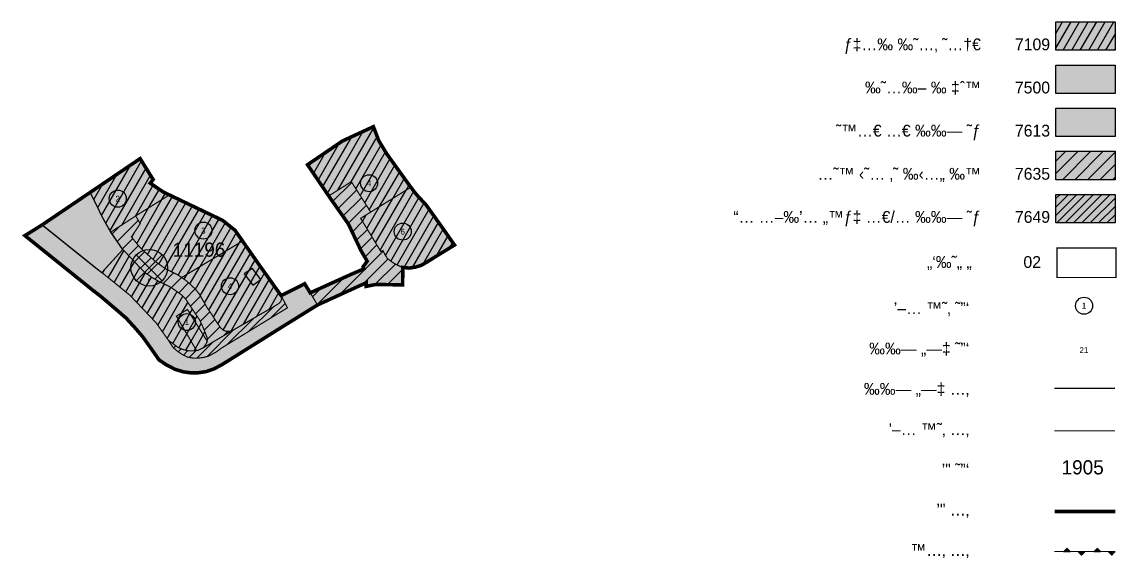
# Model space of a CAD drawing. Extents: x 223877 to 224340, y 629417 to 629643.
import ezdxf
from ezdxf.enums import TextEntityAlignment as Align

# ---------------------------------------------------------------- set-up
doc = ezdxf.new("R2010")
doc.units = 0
doc.header["$MEASUREMENT"] = 0
doc.layers.get('0').update_dxf_attribs({"linetype": 'CONTINUOUS'})
for name, color, linetype in [('1802', 7, 'CONTINUOUS'), ('1803', 7, 'CONTINUOUS'), ('1804', 7, 'CONTINUOUS'), ('18COMPILE', 5, 'CONTINUOUS'), ('18COMPILEA', 7, 'CONTINUOUS'), ('18NOTE02', 2, 'CONTINUOUS'), ('YEUD350', 7, 'CONTINUOUS'), ('YEUD7109', 7, 'CONTINUOUS'), ('YEUD7500', 7, 'CONTINUOUS'), ('YEUD7613', 7, 'CONTINUOUS'), ('YEUD7635', 7, 'CONTINUOUS'), ('YEUD7649', 7, 'CONTINUOUS')]:
    doc.layers.add(name, color=color, linetype=linetype)
doc.styles.add('HEBTEXT', font='HEBTXT.shx')
doc.styles.add('PTT', font='txt', dxfattribs={"height": 2.5})
doc.styles.add('TTARIAL', font='hebtxt_z.shx')

# ---------------------------------------------------------------- blocks, each defined once
blk = doc.blocks.new('LANDUSE')
blk = doc.blocks.new('*X3')
at = {"color": 0}
for p, q in [((196.91, -81.04), (199.78, -81.04)), ((196.92, -81.03), (199.77, -81.03)), ((196.92, -81.03), (199.77, -81.03)), ((196.92, -81.04), (199.77, -81.04)), ((196.93, -81.02), (199.76, -81.02)), ((196.93, -81.02), (199.76, -81.02)), ((196.93, -81.03), (199.76, -81.03)), ((196.94, -81.01), (199.74, -81.01)), ((196.94, -81.01), (199.75, -81.01)), ((196.94, -81.01), (199.75, -81.01)), ((196.94, -81.02), (199.75, -81.02)), ((196.95, -81), (199.73, -81)), ((196.95, -81), (199.74, -81)), ((196.95, -81), (199.74, -81)), ((196.96, -80.99), (199.73, -80.99)), ((196.96, -80.99), (199.73, -80.99)), ((196.96, -80.99), (199.73, -80.99)), ((196.97, -80.98), (199.72, -80.98)), ((196.97, -80.98), (199.72, -80.98)), ((196.97, -80.98), (199.72, -80.98)), ((196.98, -80.97), (199.71, -80.97)), ((196.98, -80.97), (199.71, -80.97)), ((196.98, -80.98), (199.71, -80.98)), ((196.99, -80.96), (199.7, -80.96)), ((196.99, -80.96), (199.7, -80.96)), ((196.99, -80.97), (199.7, -80.97)), ((197, -80.95), (199.69, -80.95)), ((197, -80.95), (199.69, -80.95)), ((197, -80.96), (199.69, -80.96)), ((197.01, -80.94), (199.67, -80.94)), ((197.01, -80.94), (199.68, -80.94)), ((197.01, -80.94), (199.68, -80.94)), ((197.01, -80.95), (199.68, -80.95)), ((197.02, -80.93), (199.67, -80.93)), ((197.02, -80.93), (199.67, -80.93)), ((197.02, -80.93), (199.67, -80.93)), ((197.03, -80.92), (199.66, -80.92)), ((197.03, -80.92), (199.66, -80.92)), ((197.03, -80.92), (199.66, -80.92)), ((197.04, -80.91), (199.65, -80.91)), ((197.04, -80.91), (199.65, -80.91)), ((197.04, -80.91), (199.65, -80.91)), ((197.05, -80.9), (199.64, -80.9)), ((197.05, -80.9), (199.64, -80.9)), ((197.05, -80.91), (199.64, -80.91)), ((197.06, -80.89), (199.63, -80.89)), ((197.06, -80.89), (199.63, -80.89)), ((197.06, -80.9), (199.63, -80.9)), ((197.07, -80.88), (199.62, -80.88)), ((197.07, -80.88), (199.62, -80.88)), ((197.07, -80.89), (199.62, -80.89)), ((197.08, -80.87), (199.6, -80.87)), ((197.08, -80.87), (199.61, -80.87)), ((197.08, -80.87), (199.61, -80.87)), ((197.08, -80.88), (199.61, -80.88)), ((197.09, -80.86), (199.6, -80.86)), ((197.09, -80.86), (199.6, -80.86)), ((197.09, -80.86), (199.6, -80.86)), ((197.1, -80.85), (199.59, -80.85)), ((197.1, -80.85), (199.59, -80.85)), ((197.1, -80.85), (199.59, -80.85)), ((197.11, -80.84), (199.58, -80.84)), ((197.11, -80.84), (199.58, -80.84)), ((197.11, -80.85), (199.58, -80.85)), ((197.12, -80.83), (199.57, -80.83)), ((197.12, -80.83), (199.57, -80.83)), ((197.12, -80.84), (199.57, -80.84)), ((197.13, -80.82), (199.56, -80.82)), ((197.13, -80.82), (199.56, -80.82)), ((197.13, -80.83), (199.56, -80.83)), ((197.14, -80.81), (199.54, -80.81)), ((197.14, -80.81), (199.55, -80.81)), ((197.14, -80.81), (199.55, -80.81)), ((197.14, -80.82), (199.55, -80.82)), ((197.15, -80.8), (199.53, -80.8)), ((197.15, -80.8), (199.54, -80.8)), ((197.15, -80.8), (199.54, -80.8)), ((197.16, -80.79), (199.53, -80.79)), ((197.16, -80.79), (199.53, -80.79)), ((197.16, -80.79), (199.53, -80.79)), ((197.17, -80.78), (199.52, -80.78)), ((197.17, -80.78), (199.52, -80.78)), ((197.17, -80.78), (199.52, -80.78)), ((197.18, -80.77), (199.51, -80.77)), ((197.18, -80.77), (199.51, -80.77)), ((197.18, -80.78), (199.51, -80.78)), ((197.19, -80.76), (199.5, -80.76)), ((197.19, -80.76), (199.5, -80.76)), ((197.19, -80.77), (199.5, -80.77)), ((197.2, -80.75), (199.49, -80.75)), ((197.2, -80.75), (199.49, -80.75)), ((197.2, -80.76), (199.49, -80.76)), ((197.21, -80.74), (199.47, -80.74)), ((197.21, -80.74), (199.48, -80.74)), ((197.21, -80.74), (199.48, -80.74)), ((197.21, -80.75), (199.48, -80.75)), ((197.22, -80.73), (199.46, -80.73)), ((197.22, -80.73), (199.47, -80.73)), ((197.22, -80.73), (199.47, -80.73)), ((197.23, -80.72), (199.46, -80.72)), ((197.23, -80.72), (199.46, -80.72)), ((197.23, -80.72), (199.46, -80.72)), ((197.24, -80.71), (199.45, -80.71)), ((197.24, -80.71), (199.45, -80.71)), ((197.24, -80.71), (199.45, -80.71)), ((197.25, -80.7), (199.44, -80.7)), ((197.25, -80.7), (199.44, -80.7)), ((197.25, -80.71), (199.44, -80.71)), ((197.26, -80.69), (199.43, -80.69)), ((197.26, -80.69), (199.43, -80.69)), ((197.26, -80.7), (199.43, -80.7)), ((197.27, -80.68), (199.42, -80.68)), ((197.27, -80.68), (199.42, -80.68)), ((197.27, -80.69), (199.42, -80.69)), ((197.28, -80.67), (199.4, -80.67)), ((197.28, -80.67), (199.41, -80.67)), ((197.28, -80.67), (199.41, -80.67)), ((197.28, -80.68), (199.41, -80.68)), ((197.29, -80.66), (199.4, -80.66)), ((197.29, -80.66), (199.4, -80.66)), ((197.29, -80.66), (199.4, -80.66)), ((197.3, -80.65), (199.39, -80.65)), ((197.3, -80.65), (199.39, -80.65)), ((197.3, -80.65), (199.39, -80.65)), ((197.31, -80.64), (199.38, -80.64)), ((197.31, -80.64), (199.38, -80.64)), ((197.31, -80.64), (199.38, -80.64)), ((197.32, -80.63), (199.37, -80.63)), ((197.32, -80.63), (199.37, -80.63)), ((197.32, -80.64), (199.37, -80.64)), ((197.33, -80.62), (199.36, -80.62)), ((197.33, -80.62), (199.36, -80.62)), ((197.33, -80.63), (199.36, -80.63)), ((197.34, -80.61), (199.35, -80.61)), ((197.34, -80.61), (199.35, -80.61)), ((197.34, -80.62), (199.35, -80.62)), ((197.35, -80.6), (199.33, -80.6)), ((197.35, -80.6), (199.34, -80.6)), ((197.35, -80.6), (199.34, -80.6)), ((197.35, -80.61), (199.34, -80.61)), ((197.36, -80.59), (199.33, -80.59)), ((197.36, -80.59), (199.33, -80.59)), ((197.36, -80.59), (199.33, -80.59)), ((197.37, -80.58), (199.32, -80.58)), ((197.37, -80.58), (199.32, -80.58)), ((197.37, -80.58), (199.32, -80.58)), ((197.38, -80.57), (199.31, -80.57)), ((197.38, -80.57), (199.31, -80.57)), ((197.38, -80.58), (199.31, -80.58)), ((197.39, -80.56), (199.3, -80.56)), ((197.39, -80.56), (199.3, -80.56)), ((197.39, -80.57), (199.3, -80.57)), ((197.4, -80.55), (199.29, -80.55)), ((197.4, -80.55), (199.29, -80.55)), ((197.4, -80.56), (199.29, -80.56)), ((197.41, -80.54), (199.27, -80.54)), ((197.41, -80.54), (199.28, -80.54)), ((197.41, -80.54), (199.28, -80.54)), ((197.41, -80.55), (199.28, -80.55)), ((197.42, -80.53), (199.26, -80.53)), ((197.42, -80.53), (199.27, -80.53)), ((197.42, -80.53), (199.27, -80.53)), ((197.43, -80.52), (199.26, -80.52)), ((197.43, -80.52), (199.26, -80.52)), ((197.43, -80.52), (199.26, -80.52)), ((197.44, -80.51), (199.25, -80.51)), ((197.44, -80.51), (199.25, -80.51)), ((197.44, -80.51), (199.25, -80.51)), ((197.45, -80.5), (199.24, -80.5)), ((197.45, -80.5), (199.24, -80.5)), ((197.45, -80.51), (199.24, -80.51)), ((197.46, -80.49), (199.23, -80.49)), ((197.46, -80.49), (199.23, -80.49)), ((197.46, -80.5), (199.23, -80.5)), ((197.47, -80.48), (199.22, -80.48)), ((197.47, -80.48), (199.22, -80.48)), ((197.47, -80.49), (199.22, -80.49)), ((197.48, -80.47), (199.2, -80.47)), ((197.48, -80.47), (199.21, -80.47)), ((197.48, -80.47), (199.21, -80.47)), ((197.48, -80.48), (199.21, -80.48)), ((197.49, -80.46), (199.19, -80.46)), ((197.49, -80.46), (199.2, -80.46)), ((197.49, -80.46), (199.2, -80.46)), ((197.5, -80.45), (199.19, -80.45)), ((197.5, -80.45), (199.19, -80.45)), ((197.5, -80.45), (199.19, -80.45)), ((197.51, -80.44), (199.18, -80.44)), ((197.51, -80.44), (199.18, -80.44)), ((197.51, -80.44), (199.18, -80.44)), ((197.52, -80.43), (199.17, -80.43)), ((197.52, -80.43), (199.17, -80.43)), ((197.52, -80.44), (199.17, -80.44)), ((197.53, -80.42), (199.16, -80.42)), ((197.53, -80.42), (199.16, -80.42)), ((197.53, -80.43), (199.16, -80.43)), ((197.54, -80.41), (199.15, -80.41)), ((197.54, -80.41), (199.15, -80.41)), ((197.54, -80.42), (199.15, -80.42)), ((197.55, -80.4), (199.13, -80.4)), ((197.55, -80.4), (199.14, -80.4)), ((197.55, -80.4), (199.14, -80.4)), ((197.55, -80.41), (199.14, -80.41)), ((197.56, -80.39), (199.13, -80.39)), ((197.56, -80.39), (199.13, -80.39)), ((197.56, -80.39), (199.13, -80.39)), ((197.57, -80.38), (199.12, -80.38)), ((197.57, -80.38), (199.12, -80.38)), ((197.57, -80.38), (199.12, -80.38)), ((197.58, -80.37), (199.11, -80.37)), ((197.58, -80.37), (199.11, -80.37)), ((197.58, -80.38), (199.11, -80.38)), ((197.59, -80.36), (199.1, -80.36)), ((197.59, -80.36), (199.1, -80.36)), ((197.59, -80.37), (199.1, -80.37)), ((197.6, -80.35), (199.09, -80.35)), ((197.6, -80.35), (199.09, -80.35)), ((197.6, -80.36), (199.09, -80.36)), ((197.61, -80.34), (199.08, -80.34)), ((197.61, -80.34), (199.08, -80.34)), ((197.61, -80.35), (199.08, -80.35)), ((197.62, -80.33), (199.06, -80.33)), ((197.62, -80.33), (199.07, -80.33)), ((197.62, -80.33), (199.07, -80.33)), ((197.62, -80.34), (199.07, -80.34)), ((197.63, -80.32), (199.06, -80.32)), ((197.63, -80.32), (199.06, -80.32)), ((197.63, -80.32), (199.06, -80.32)), ((197.64, -80.31), (199.05, -80.31)), ((197.64, -80.31), (199.05, -80.31)), ((197.64, -80.31), (199.05, -80.31)), ((197.65, -80.3), (199.04, -80.3)), ((197.65, -80.3), (199.04, -80.3)), ((197.65, -80.31), (199.04, -80.31)), ((197.66, -80.29), (199.03, -80.29)), ((197.66, -80.29), (199.03, -80.29)), ((197.66, -80.3), (199.03, -80.3)), ((197.67, -80.28), (199.02, -80.28)), ((197.67, -80.28), (199.02, -80.28)), ((197.67, -80.29), (199.02, -80.29)), ((197.68, -80.27), (199.01, -80.27)), ((197.68, -80.27), (199.01, -80.27)), ((197.68, -80.27), (199, -80.27)), ((197.68, -80.28), (199.01, -80.28)), ((197.69, -80.26), (199, -80.26)), ((197.69, -80.26), (199, -80.26)), ((197.69, -80.26), (198.99, -80.26)), ((197.7, -80.25), (198.99, -80.25)), ((197.7, -80.25), (198.99, -80.25)), ((197.7, -80.25), (198.99, -80.25)), ((197.71, -80.24), (198.98, -80.24)), ((197.71, -80.24), (198.98, -80.24)), ((197.71, -80.24), (198.98, -80.24)), ((197.72, -80.23), (198.97, -80.23)), ((197.72, -80.23), (198.97, -80.23)), ((197.72, -80.24), (198.97, -80.24)), ((197.73, -80.22), (198.96, -80.22)), ((197.73, -80.22), (198.96, -80.22)), ((197.73, -80.23), (198.96, -80.23)), ((197.74, -80.21), (198.95, -80.21)), ((197.74, -80.21), (198.95, -80.21)), ((197.74, -80.22), (198.95, -80.22)), ((197.75, -80.2), (198.94, -80.2)), ((197.75, -80.2), (198.94, -80.2)), ((197.75, -80.2), (198.93, -80.2)), ((197.75, -80.21), (198.94, -80.21)), ((197.76, -80.19), (198.93, -80.19)), ((197.76, -80.19), (198.93, -80.19)), ((197.76, -80.19), (198.92, -80.19)), ((197.77, -80.18), (198.92, -80.18)), ((197.77, -80.18), (198.92, -80.18)), ((197.77, -80.18), (198.92, -80.18)), ((197.78, -80.17), (198.91, -80.17)), ((197.78, -80.17), (198.91, -80.17)), ((197.78, -80.18), (198.91, -80.18)), ((197.79, -80.16), (198.9, -80.16)), ((197.79, -80.16), (198.9, -80.16)), ((197.79, -80.17), (198.9, -80.17)), ((197.8, -80.15), (198.89, -80.15)), ((197.8, -80.15), (198.89, -80.15)), ((197.8, -80.16), (198.89, -80.16)), ((197.81, -80.14), (198.88, -80.14)), ((197.81, -80.14), (198.88, -80.14)), ((197.81, -80.15), (198.88, -80.15)), ((197.82, -80.13), (198.87, -80.13)), ((197.82, -80.13), (198.87, -80.13)), ((197.82, -80.13), (198.86, -80.13)), ((197.82, -80.14), (198.87, -80.14)), ((197.83, -80.12), (198.86, -80.12)), ((197.83, -80.12), (198.86, -80.12)), ((197.83, -80.12), (198.85, -80.12)), ((197.84, -80.11), (198.85, -80.11)), ((197.84, -80.11), (198.85, -80.11)), ((197.84, -80.11), (198.85, -80.11)), ((197.85, -80.1), (198.84, -80.1)), ((197.85, -80.1), (198.84, -80.1)), ((197.85, -80.11), (198.84, -80.11)), ((197.86, -80.09), (198.83, -80.09)), ((197.86, -80.09), (198.83, -80.09)), ((197.86, -80.1), (198.83, -80.1)), ((197.87, -80.08), (198.82, -80.08)), ((197.87, -80.08), (198.82, -80.08)), ((197.87, -80.09), (198.82, -80.09)), ((197.88, -80.07), (198.81, -80.07)), ((197.88, -80.07), (198.81, -80.07)), ((197.88, -80.08), (198.81, -80.08)), ((197.89, -80.06), (198.8, -80.06)), ((197.89, -80.06), (198.8, -80.06)), ((197.89, -80.06), (198.79, -80.06)), ((197.89, -80.07), (198.8, -80.07)), ((197.9, -80.05), (198.79, -80.05)), ((197.9, -80.05), (198.79, -80.05)), ((197.9, -80.05), (198.79, -80.05)), ((197.91, -80.04), (198.78, -80.04)), ((197.91, -80.04), (198.78, -80.04)), ((197.91, -80.04), (198.78, -80.04)), ((197.92, -80.03), (198.77, -80.03)), ((197.92, -80.03), (198.77, -80.03)), ((197.92, -80.04), (198.77, -80.04)), ((197.93, -80.02), (198.76, -80.02)), ((197.93, -80.02), (198.76, -80.02)), ((197.93, -80.03), (198.76, -80.03)), ((197.94, -80.01), (198.75, -80.01)), ((197.94, -80.01), (198.75, -80.01)), ((197.94, -80.02), (198.75, -80.02)), ((197.95, -80), (198.74, -80)), ((197.95, -80), (198.74, -80)), ((197.95, -80.01), (198.74, -80.01)), ((197.96, -79.99), (198.73, -79.99)), ((197.96, -79.99), (198.73, -79.99)), ((197.96, -79.99), (198.72, -79.99)), ((197.96, -80), (198.73, -80)), ((197.97, -79.98), (198.72, -79.98)), ((197.97, -79.98), (198.72, -79.98)), ((197.97, -79.98), (198.72, -79.98)), ((197.98, -79.97), (198.71, -79.97)), ((197.98, -79.97), (198.71, -79.97)), ((197.98, -79.98), (198.71, -79.98)), ((197.99, -79.96), (198.7, -79.96)), ((197.99, -79.96), (198.7, -79.96)), ((197.99, -79.97), (198.7, -79.97)), ((198, -79.95), (198.69, -79.95)), ((198, -79.95), (198.69, -79.95)), ((198, -79.96), (198.69, -79.96)), ((198.01, -79.94), (198.68, -79.94)), ((198.01, -79.94), (198.68, -79.94)), ((198.01, -79.95), (198.68, -79.95)), ((198.02, -79.93), (198.67, -79.93)), ((198.02, -79.93), (198.67, -79.93)), ((198.02, -79.93), (198.66, -79.93)), ((198.02, -79.94), (198.67, -79.94)), ((198.03, -79.92), (198.66, -79.92)), ((198.03, -79.92), (198.66, -79.92)), ((198.03, -79.92), (198.65, -79.92)), ((198.04, -79.91), (198.65, -79.91)), ((198.04, -79.91), (198.65, -79.91)), ((198.04, -79.91), (198.65, -79.91)), ((198.05, -79.9), (198.64, -79.9)), ((198.05, -79.9), (198.64, -79.9)), ((198.05, -79.91), (198.64, -79.91)), ((198.06, -79.89), (198.63, -79.89)), ((198.06, -79.89), (198.63, -79.89)), ((198.06, -79.9), (198.63, -79.9)), ((198.07, -79.88), (198.62, -79.88)), ((198.07, -79.88), (198.62, -79.88)), ((198.07, -79.89), (198.62, -79.89)), ((198.08, -79.87), (198.61, -79.87)), ((198.08, -79.87), (198.61, -79.87)), ((198.08, -79.88), (198.61, -79.88)), ((198.09, -79.86), (198.6, -79.86)), ((198.09, -79.86), (198.6, -79.86)), ((198.09, -79.86), (198.59, -79.86)), ((198.09, -79.87), (198.6, -79.87)), ((198.1, -79.85), (198.59, -79.85)), ((198.1, -79.85), (198.59, -79.85)), ((198.1, -79.85), (198.58, -79.85)), ((198.11, -79.84), (198.58, -79.84)), ((198.11, -79.84), (198.58, -79.84)), ((198.11, -79.84), (198.58, -79.84)), ((198.12, -79.83), (198.57, -79.83)), ((198.12, -79.83), (198.57, -79.83)), ((198.12, -79.84), (198.57, -79.84)), ((198.13, -79.82), (198.56, -79.82)), ((198.13, -79.82), (198.56, -79.82)), ((198.13, -79.83), (198.56, -79.83)), ((198.14, -79.81), (198.55, -79.81)), ((198.14, -79.81), (198.55, -79.81)), ((198.14, -79.82), (198.55, -79.82)), ((198.15, -79.8), (198.54, -79.8)), ((198.15, -79.8), (198.54, -79.8)), ((198.15, -79.81), (198.54, -79.81)), ((198.16, -79.79), (198.53, -79.79)), ((198.16, -79.79), (198.53, -79.79)), ((198.16, -79.79), (198.52, -79.79)), ((198.16, -79.8), (198.53, -79.8)), ((198.17, -79.78), (198.52, -79.78)), ((198.17, -79.78), (198.52, -79.78)), ((198.17, -79.78), (198.52, -79.78)), ((198.18, -79.77), (198.51, -79.77)), ((198.18, -79.77), (198.51, -79.77)), ((198.18, -79.78), (198.51, -79.78)), ((198.19, -79.76), (198.5, -79.76)), ((198.19, -79.76), (198.5, -79.76)), ((198.19, -79.77), (198.5, -79.77)), ((198.2, -79.75), (198.49, -79.75)), ((198.2, -79.75), (198.49, -79.75)), ((198.2, -79.76), (198.49, -79.76)), ((198.21, -79.74), (198.48, -79.74)), ((198.21, -79.74), (198.48, -79.74)), ((198.21, -79.75), (198.48, -79.75)), ((198.22, -79.73), (198.47, -79.73)), ((198.22, -79.73), (198.47, -79.73)), ((198.22, -79.74), (198.47, -79.74)), ((198.23, -79.72), (198.46, -79.72)), ((198.23, -79.72), (198.46, -79.72)), ((198.23, -79.72), (198.45, -79.72)), ((198.23, -79.73), (198.46, -79.73)), ((198.24, -79.71), (198.45, -79.71)), ((198.24, -79.71), (198.45, -79.71)), ((198.24, -79.71), (198.45, -79.71)), ((198.25, -79.7), (198.44, -79.7)), ((198.25, -79.7), (198.44, -79.7)), ((198.25, -79.71), (198.44, -79.71)), ((198.26, -79.69), (198.43, -79.69)), ((198.26, -79.69), (198.43, -79.69)), ((198.26, -79.7), (198.43, -79.7)), ((198.27, -79.68), (198.42, -79.68)), ((198.27, -79.68), (198.42, -79.68)), ((198.27, -79.69), (198.42, -79.69)), ((198.28, -79.67), (198.41, -79.67)), ((198.28, -79.67), (198.41, -79.67)), ((198.28, -79.68), (198.41, -79.68)), ((198.29, -79.66), (198.4, -79.66)), ((198.29, -79.66), (198.4, -79.66)), ((198.29, -79.66), (198.39, -79.66)), ((198.29, -79.67), (198.4, -79.67)), ((198.3, -79.65), (198.39, -79.65)), ((198.3, -79.65), (198.39, -79.65)), ((198.3, -79.65), (198.38, -79.65)), ((198.31, -79.64), (198.38, -79.64)), ((198.31, -79.64), (198.38, -79.64)), ((198.31, -79.64), (198.38, -79.64)), ((198.32, -79.63), (198.37, -79.63)), ((198.32, -79.63), (198.37, -79.63)), ((198.32, -79.64), (198.37, -79.64)), ((198.33, -79.62), (198.36, -79.62)), ((198.33, -79.62), (198.36, -79.62)), ((198.33, -79.63), (198.36, -79.63)), ((198.34, -79.61), (198.35, -79.61)), ((198.34, -79.61), (198.35, -79.61)), ((198.34, -79.62), (198.35, -79.62))]:
    blk.add_line(p, q, dxfattribs=at)
blk = doc.blocks.new('1803')
blk.add_circle((0, 0), 3.61)
blk = doc.blocks.new('1804')
for points in [[(0, 11.1), (0, -11.1)], [(-11.1, 0), (11.1, 0)]]:
    blk.add_lwpolyline(points)
blk.add_circle((0, 0), 11.1)
at = {"style": 'HEBTEXT'}
for tag, p in [('STREET', (-5.15, 5.29)), ('BUILD-L', (-4.05, -3.74)), ('WIDTH', (5.05, -5.2))]:
    blk.add_attdef(tag, text='', height=2, rotation=45, dxfattribs=at).set_placement(p, align=Align.MIDDLE_CENTER)
blk.add_attdef('BUILD-R', text='', height=2, rotation=45, dxfattribs=at).set_placement((4.61, 3.52), align=Align.CENTER)

msp = doc.modelspace()

# ---------------------------------------------------------------- hatches: boundary and pattern name
at = {"layer": 'YEUD7109'}
for points in [[(224339.18, 629643.34), (224339.18, 629631.34), (224314.18, 629631.34), (224314.18, 629643.34)], [(224024.15, 629562.9), (224015.95, 629575.75), (224006.38, 629569.71), (223997.41, 629582.92), (224012.18, 629592.96), (224025.31, 629599.03), (224027.55, 629593.12), (224031.04, 629587.39), (224041.14, 629573.39)], [(223914.19, 629554.44), (223911.79, 629558.56), (223910.07, 629561.71), (223908.47, 629565.11), (223907.54, 629566.96), (223906.66, 629568.72), (223905.46, 629571.24), (223926.56, 629585.51), (223932.09, 629576.64), (223930.83, 629575.12), (223936.49, 629571.31), (223938.95, 629570.14), (223924.67, 629561.26)], [(223924.67, 629561.26), (223938.95, 629570.14), (223961.53, 629559.35), (223966.71, 629555.21), (223969.9, 629550.65), (223944.14, 629535.2), (223942.19, 629536.5), (223940.4, 629537.35), (223938.21, 629538.49), (223936.39, 629539.54), (223933.1, 629541.9), (223929.97, 629544.7), (223927.3, 629547.13), (223925.8, 629548.79), (223924.5, 629550.37), (223922.88, 629552.37), (223926.61, 629558)], [(224024.15, 629562.9), (224041.14, 629573.39), (224043.46, 629570.37), (224047.64, 629565.86), (224053.57, 629557.56), (224059.62, 629548.95), (224054.37, 629545.74), (224048.1, 629541.84), (224045.68, 629540.43), (224043.3, 629539.64), (224040.37, 629539.19), (224037.77, 629539.48), (224036.94, 629539.77), (224035.58, 629540.39), (224033.89, 629541.29), (224032.36, 629542.36), (224031.18, 629543.32), (224030.16, 629544.9), (224029.34, 629546.61), (224028.46, 629546.19), (224019.91, 629560.22)], [(223986.23, 629527.57), (223976.86, 629540.69), (223969.9, 629550.65), (223944.14, 629535.2), (223945.84, 629534.01), (223948.03, 629532.15), (223949.98, 629530.24), (223951.6, 629528.22), (223953.6, 629524.72), (223954.98, 629522.34), (223956.82, 629519.67), (223958.15, 629517.54), (223959.61, 629515.37), (223960.66, 629513.88), (223961.71, 629512.95), (223963.02, 629512.44), (223965.02, 629512.42), (223973.48, 629517.31), (223977.52, 629519.67), (223979.8, 629520.96), (223981.37, 629521.83), (223984.61, 629523.79), (223985.48, 629524.39), (223985.9, 629524.8), (223986.2, 629525.36), (223986.35, 629525.87), (223986.4, 629526.34), (223986.38, 629526.73)], [(223919.23, 629547.04), (223921.05, 629545.18), (223923.15, 629543), (223925.83, 629540.09), (223927.54, 629538.27), (223929.41, 629536.73), (223931.69, 629535.15), (223934.68, 629533.45), (223937.92, 629531.92), (223938.81, 629531.45), (223940.35, 629530.49), (223942.01, 629529.37), (223944.25, 629527.71), (223945.66, 629526.34), (223947.04, 629524.26), (223948.78, 629521.67), (223950.28, 629519.39), (223951.77, 629517.23), (223953.44, 629513.58), (223954.19, 629511.6), (223954.8, 629510.05), (223955.05, 629509.16), (223954.94, 629508.28), (223946.58, 629521.68), (223941.9, 629518.85), (223950.43, 629504.31), (223949.29, 629504.16), (223946.95, 629504.2), (223944.64, 629504.77), (223942.57, 629505.66), (223938.56, 629508.61), (223933.29, 629516.08), (223922.31, 629527.63), (223914.96, 629533.62), (223910.36, 629537.29)], [(223950.43, 629504.31), (223941.9, 629518.85), (223946.58, 629521.68), (223954.94, 629508.28), (223954.48, 629507.08), (223953.27, 629505.48), (223951.02, 629504.39)]]:
    msp.add_hatch(color=51, dxfattribs=at).paths.add_polyline_path(points)
h = msp.add_hatch(dxfattribs=at)
h.set_pattern_fill('LINE', color=34, scale=25, angle=60, style=0)
h.set_pattern_definition([(60, (123.717, 110.4634), (-2.706329387, 1.5625), [])])
h.paths.add_polyline_path([(224339.18, 629643.34), (224339.18, 629631.34), (224314.18, 629631.34), (224314.18, 629643.34)])
h = msp.add_hatch(dxfattribs=at)
h.set_pattern_fill('LINE', color=34, scale=25, angle=60, style=0)
h.paths.add_polyline_path([(224024.15, 629562.9), (224015.95, 629575.75), (224006.38, 629569.71), (223997.41, 629582.92), (224012.18, 629592.96), (224025.31, 629599.03), (224027.55, 629593.12), (224031.04, 629587.39), (224041.14, 629573.39)])
h = msp.add_hatch(dxfattribs=at)
h.set_pattern_fill('LINE', color=34, scale=25, angle=60, style=0)
h.paths.add_polyline_path([(223914.19, 629554.44), (223911.79, 629558.56), (223910.07, 629561.71), (223908.47, 629565.11), (223907.54, 629566.96), (223906.66, 629568.72), (223905.46, 629571.24), (223926.56, 629585.51), (223932.09, 629576.64), (223930.83, 629575.12), (223936.49, 629571.31), (223938.95, 629570.14), (223924.67, 629561.26)])
h = msp.add_hatch(dxfattribs=at)
h.set_pattern_fill('LINE', color=34, scale=25, angle=60, style=0)
h.paths.add_polyline_path([(223924.67, 629561.26), (223938.95, 629570.14), (223961.53, 629559.35), (223966.71, 629555.21), (223969.9, 629550.65), (223944.14, 629535.2), (223942.19, 629536.5), (223940.4, 629537.35), (223938.21, 629538.49), (223936.39, 629539.54), (223933.1, 629541.9), (223929.97, 629544.7), (223927.3, 629547.13), (223925.8, 629548.79), (223924.5, 629550.37), (223922.88, 629552.37), (223926.61, 629558)])
h = msp.add_hatch(dxfattribs=at)
h.set_pattern_fill('LINE', color=34, scale=25, angle=60, style=0)
h.paths.add_polyline_path([(224024.15, 629562.9), (224041.14, 629573.39), (224043.46, 629570.37), (224047.64, 629565.86), (224053.57, 629557.56), (224059.62, 629548.95), (224054.37, 629545.74), (224048.1, 629541.84), (224045.68, 629540.43), (224043.3, 629539.64), (224040.37, 629539.19), (224037.77, 629539.48), (224036.94, 629539.77), (224035.58, 629540.39), (224033.89, 629541.29), (224032.36, 629542.36), (224031.18, 629543.32), (224030.16, 629544.9), (224029.34, 629546.61), (224028.46, 629546.19), (224019.91, 629560.22)])
h = msp.add_hatch(dxfattribs=at)
h.set_pattern_fill('LINE', color=34, scale=25, angle=60, style=0)
h.paths.add_polyline_path([(223986.23, 629527.57), (223976.86, 629540.69), (223969.9, 629550.65), (223944.14, 629535.2), (223945.84, 629534.01), (223948.03, 629532.15), (223949.98, 629530.24), (223951.6, 629528.22), (223953.6, 629524.72), (223954.98, 629522.34), (223956.82, 629519.67), (223958.15, 629517.54), (223959.61, 629515.37), (223960.66, 629513.88), (223961.71, 629512.95), (223963.02, 629512.44), (223965.02, 629512.42), (223973.48, 629517.31), (223977.52, 629519.67), (223979.8, 629520.96), (223981.37, 629521.83), (223984.61, 629523.79), (223985.48, 629524.39), (223985.9, 629524.8), (223986.2, 629525.36), (223986.35, 629525.87), (223986.4, 629526.34), (223986.38, 629526.73)])
h = msp.add_hatch(dxfattribs=at)
h.set_pattern_fill('LINE', color=34, scale=25, angle=60, style=0)
h.paths.add_polyline_path([(223919.23, 629547.04), (223921.05, 629545.18), (223923.15, 629543), (223925.83, 629540.09), (223927.54, 629538.27), (223929.41, 629536.73), (223931.69, 629535.15), (223934.68, 629533.45), (223937.92, 629531.92), (223938.81, 629531.45), (223940.35, 629530.49), (223942.01, 629529.37), (223944.25, 629527.71), (223945.66, 629526.34), (223947.04, 629524.26), (223948.78, 629521.67), (223950.28, 629519.39), (223951.77, 629517.23), (223953.44, 629513.58), (223954.19, 629511.6), (223954.8, 629510.05), (223955.05, 629509.16), (223954.94, 629508.28), (223946.58, 629521.68), (223941.9, 629518.85), (223950.43, 629504.31), (223949.29, 629504.16), (223946.95, 629504.2), (223944.64, 629504.77), (223942.57, 629505.66), (223938.56, 629508.61), (223933.29, 629516.08), (223922.31, 629527.63), (223914.96, 629533.62), (223910.36, 629537.29)])
h = msp.add_hatch(dxfattribs=at)
h.set_pattern_fill('LINE', color=34, scale=25, angle=60, style=0)
h.paths.add_polyline_path([(223950.43, 629504.31), (223941.9, 629518.85), (223946.58, 629521.68), (223954.94, 629508.28), (223954.48, 629507.08), (223953.27, 629505.48), (223951.02, 629504.39)])
at = {"layer": 'YEUD7500'}
for points in [[(224339.18, 629625.09), (224339.18, 629613.09), (224314.18, 629613.09), (224314.18, 629625.09)], [(223919.23, 629547.04), (223914.19, 629554.44), (223911.79, 629558.56), (223910.07, 629561.71), (223908.47, 629565.11), (223907.54, 629566.96), (223906.66, 629568.72), (223905.46, 629571.24), (223898.54, 629566.57), (223885.13, 629557.5), (223906.58, 629540.3), (223910.36, 629537.29)]]:
    msp.add_hatch(color=23, dxfattribs=at).paths.add_polyline_path(points)
at = {"layer": 'YEUD7613'}
for points in [[(224339.18, 629606.84), (224339.18, 629594.84), (224314.18, 629594.84), (224314.18, 629606.84)], [(223885.13, 629557.5), (223906.58, 629540.3), (223910.36, 629537.29), (223914.96, 629533.62), (223922.31, 629527.63), (223933.29, 629516.08), (223938.56, 629508.61), (223940.46, 629505.69), (223941.95, 629504.32), (223944.28, 629502.7), (223946.45, 629501.58), (223948.74, 629501.12), (223950.52, 629501.08), (223952.73, 629501.28), (223955.27, 629501.82), (223958.68, 629503.65), (223961.13, 629505.44), (223988.91, 629522.39), (223986.23, 629527.57), (223993.36, 629531.11), (223996.2, 629532.58), (223998.54, 629528.72), (224001.65, 629523.6), (223984.32, 629512.84), (223962.04, 629498.86), (223960.74, 629498.11), (223957.94, 629496.6), (223954.57, 629495.41), (223950.98, 629494.87), (223948.05, 629494.87), (223944.81, 629495.32), (223941.39, 629496.34), (223937.47, 629498.38), (223934.58, 629500.33), (223931.17, 629505.2), (223927.65, 629510.14), (223924.72, 629513.55), (223920.7, 629517.96), (223916.35, 629521.74), (223909.81, 629527.3), (223906.66, 629529.72), (223877.81, 629552.94)]]:
    msp.add_hatch(color=40, dxfattribs=at).paths.add_polyline_path(points)
at = {"layer": 'YEUD7635'}
for points in [[(224339.18, 629588.59), (224339.18, 629576.59), (224314.18, 629576.59), (224314.18, 629588.59)], [(224037.77, 629539.48), (224037.66, 629532.08), (224028.43, 629532.24), (224025.84, 629532.18), (224022.22, 629531.45), (224022.22, 629532.97), (224018.1, 629531.11), (224001.65, 629523.6), (223998.54, 629528.72), (224015.54, 629536.41), (224021.28, 629538.88), (224020.92, 629539.77), (224022.67, 629542.09), (224019.99, 629546.66), (224014.74, 629557.79), (224007.02, 629568.77), (224006.38, 629569.71), (224015.95, 629575.75), (224024.15, 629562.9), (224019.91, 629560.22), (224028.46, 629546.19), (224029.34, 629546.61), (224030.16, 629544.9), (224031.18, 629543.32), (224032.36, 629542.36), (224033.89, 629541.29), (224035.58, 629540.39), (224036.94, 629539.77)], [(223919.23, 629547.04), (223921.05, 629545.18), (223923.15, 629543), (223925.83, 629540.09), (223927.54, 629538.27), (223929.41, 629536.73), (223931.69, 629535.15), (223934.68, 629533.45), (223937.92, 629531.92), (223938.81, 629531.45), (223940.35, 629530.49), (223942.01, 629529.37), (223944.25, 629527.71), (223945.66, 629526.34), (223947.04, 629524.26), (223948.78, 629521.67), (223950.28, 629519.39), (223951.77, 629517.23), (223953.44, 629513.58), (223954.19, 629511.6), (223954.8, 629510.05), (223955.05, 629509.16), (223954.94, 629508.28), (223954.48, 629507.08), (223953.27, 629505.48), (223965.02, 629512.42), (223963.02, 629512.44), (223961.71, 629512.95), (223960.66, 629513.88), (223959.61, 629515.37), (223958.15, 629517.54), (223956.82, 629519.67), (223954.98, 629522.34), (223953.6, 629524.72), (223951.6, 629528.22), (223949.98, 629530.24), (223948.03, 629532.15), (223945.84, 629534.01), (223944.14, 629535.2), (223942.19, 629536.5), (223940.4, 629537.35), (223938.21, 629538.49), (223936.39, 629539.54), (223933.1, 629541.9), (223929.97, 629544.7), (223927.3, 629547.13), (223925.8, 629548.79), (223924.5, 629550.37), (223922.88, 629552.37), (223926.61, 629558), (223924.67, 629561.26), (223914.19, 629554.44)]]:
    msp.add_hatch(color=3, dxfattribs=at).paths.add_polyline_path(points)
h = msp.add_hatch(dxfattribs=at)
h.set_pattern_fill('LINE', color=210, scale=30, angle=45, style=0)
h.set_pattern_definition([(45, (123.717, 110.4634), (-2.65165043, 2.65165043), [])])
h.paths.add_polyline_path([(224339.18, 629588.59), (224339.18, 629576.59), (224314.18, 629576.59), (224314.18, 629588.59)])
h = msp.add_hatch(dxfattribs=at)
h.set_pattern_fill('LINE', color=210, scale=30, angle=45, style=0)
h.paths.add_polyline_path([(224037.77, 629539.48), (224037.66, 629532.08), (224028.43, 629532.24), (224025.84, 629532.18), (224022.22, 629531.45), (224022.22, 629532.97), (224018.1, 629531.11), (224001.65, 629523.6), (223998.54, 629528.72), (224015.54, 629536.41), (224021.28, 629538.88), (224020.92, 629539.77), (224022.67, 629542.09), (224019.99, 629546.66), (224014.74, 629557.79), (224007.02, 629568.77), (224006.38, 629569.71), (224015.95, 629575.75), (224024.15, 629562.9), (224019.91, 629560.22), (224028.46, 629546.19), (224029.34, 629546.61), (224030.16, 629544.9), (224031.18, 629543.32), (224032.36, 629542.36), (224033.89, 629541.29), (224035.58, 629540.39), (224036.94, 629539.77)])
h = msp.add_hatch(dxfattribs=at)
h.set_pattern_fill('LINE', color=210, scale=30, angle=45, style=0)
h.paths.add_polyline_path([(223919.23, 629547.04), (223921.05, 629545.18), (223923.15, 629543), (223925.83, 629540.09), (223927.54, 629538.27), (223929.41, 629536.73), (223931.69, 629535.15), (223934.68, 629533.45), (223937.92, 629531.92), (223938.81, 629531.45), (223940.35, 629530.49), (223942.01, 629529.37), (223944.25, 629527.71), (223945.66, 629526.34), (223947.04, 629524.26), (223948.78, 629521.67), (223950.28, 629519.39), (223951.77, 629517.23), (223953.44, 629513.58), (223954.19, 629511.6), (223954.8, 629510.05), (223955.05, 629509.16), (223954.94, 629508.28), (223954.48, 629507.08), (223953.27, 629505.48), (223965.02, 629512.42), (223963.02, 629512.44), (223961.71, 629512.95), (223960.66, 629513.88), (223959.61, 629515.37), (223958.15, 629517.54), (223956.82, 629519.67), (223954.98, 629522.34), (223953.6, 629524.72), (223951.6, 629528.22), (223949.98, 629530.24), (223948.03, 629532.15), (223945.84, 629534.01), (223944.14, 629535.2), (223942.19, 629536.5), (223940.4, 629537.35), (223938.21, 629538.49), (223936.39, 629539.54), (223933.1, 629541.9), (223929.97, 629544.7), (223927.3, 629547.13), (223925.8, 629548.79), (223924.5, 629550.37), (223922.88, 629552.37), (223926.61, 629558), (223924.67, 629561.26), (223914.19, 629554.44)])
at = {"layer": 'YEUD7649'}
for points in [[(224339.18, 629570.34), (224339.18, 629558.34), (224314.18, 629558.34), (224314.18, 629570.34)], [(223953.27, 629505.48), (223951.02, 629504.39), (223950.43, 629504.31), (223949.29, 629504.16), (223946.95, 629504.2), (223944.64, 629504.77), (223942.57, 629505.66), (223938.56, 629508.61), (223940.46, 629505.69), (223941.95, 629504.32), (223944.28, 629502.7), (223946.45, 629501.58), (223948.74, 629501.12), (223950.52, 629501.08), (223952.73, 629501.28), (223955.27, 629501.82), (223958.68, 629503.65), (223961.13, 629505.44), (223988.91, 629522.39), (223986.23, 629527.57), (223986.38, 629526.73), (223986.4, 629526.34), (223986.35, 629525.87), (223986.2, 629525.36), (223985.9, 629524.8), (223985.48, 629524.39), (223984.61, 629523.79), (223981.37, 629521.83), (223979.8, 629520.96), (223977.52, 629519.67), (223973.48, 629517.31), (223965.02, 629512.42)]]:
    msp.add_hatch(color=1, dxfattribs=at).paths.add_polyline_path(points)
h = msp.add_hatch(dxfattribs=at)
h.set_pattern_fill('LINE', color=106, scale=20, angle=45, style=0)
h.set_pattern_definition([(45, (123.717, 110.4634), (-1.767766953, 1.767766953), [])])
h.paths.add_polyline_path([(224339.18, 629570.34), (224339.18, 629558.34), (224314.18, 629558.34), (224314.18, 629570.34)])
h = msp.add_hatch(dxfattribs=at)
h.set_pattern_fill('LINE', color=106, scale=20, angle=45, style=0)
h.paths.add_polyline_path([(223953.27, 629505.48), (223951.02, 629504.39), (223950.43, 629504.31), (223949.29, 629504.16), (223946.95, 629504.2), (223944.64, 629504.77), (223942.57, 629505.66), (223938.56, 629508.61), (223940.46, 629505.69), (223941.95, 629504.32), (223944.28, 629502.7), (223946.45, 629501.58), (223948.74, 629501.12), (223950.52, 629501.08), (223952.73, 629501.28), (223955.27, 629501.82), (223958.68, 629503.65), (223961.13, 629505.44), (223988.91, 629522.39), (223986.23, 629527.57), (223986.38, 629526.73), (223986.4, 629526.34), (223986.35, 629525.87), (223986.2, 629525.36), (223985.9, 629524.8), (223985.48, 629524.39), (223984.61, 629523.79), (223981.37, 629521.83), (223979.8, 629520.96), (223977.52, 629519.67), (223973.48, 629517.31), (223965.02, 629512.42)])

# ---------------------------------------------------------------- linework, layer by layer
at = {"color": 2, "const_width": 0.5}
msp.add_lwpolyline([(224339.61, 629547.68), (224314.61, 629547.68), (224314.61, 629535.18), (224339.61, 629535.18)], close=True, dxfattribs=at)
at = {"color": 7}
msp.add_lwpolyline([(224313.54, 629488.36), (224339.14, 629488.36)], dxfattribs=at)
at = {"color": 7, "const_width": 0.5}
msp.add_lwpolyline([(224313.54, 629470.31), (224339.14, 629470.31)], dxfattribs=at)
at = {"color": 5, "const_width": 1.5}
msp.add_lwpolyline([(224313.7, 629436.22), (224339.3, 629436.22)], dxfattribs=at)
at = {"color": 1, "const_width": 0.5}
msp.add_lwpolyline([(224313.54, 629419.26), (224339.14, 629419.26)], dxfattribs=at)
at = {"layer": '1802', "const_width": 0.5}
for points in [[(224024.15, 629562.9), (224015.95, 629575.75), (224006.38, 629569.71), (223997.41, 629582.92), (224012.18, 629592.96), (224025.31, 629599.03), (224027.55, 629593.12), (224031.04, 629587.39), (224041.14, 629573.39)], [(223914.19, 629554.44), (223911.79, 629558.56), (223910.07, 629561.71), (223908.47, 629565.11), (223907.54, 629566.96), (223906.66, 629568.72), (223905.46, 629571.24), (223926.56, 629585.51), (223932.09, 629576.64), (223930.83, 629575.12), (223936.49, 629571.31), (223938.95, 629570.14), (223924.67, 629561.26)], [(224037.77, 629539.48), (224037.66, 629532.08), (224028.43, 629532.24), (224025.84, 629532.18), (224022.22, 629531.45), (224022.22, 629532.97), (224018.1, 629531.11), (224001.65, 629523.6), (223998.54, 629528.72), (224015.54, 629536.41), (224021.28, 629538.88), (224020.92, 629539.77), (224022.67, 629542.09), (224019.99, 629546.66), (224014.74, 629557.79), (224007.02, 629568.77), (224006.38, 629569.71), (224015.95, 629575.75), (224024.15, 629562.9), (224019.91, 629560.22), (224028.46, 629546.19), (224029.34, 629546.61), (224030.16, 629544.9), (224031.18, 629543.32), (224032.36, 629542.36), (224033.89, 629541.29), (224035.58, 629540.39), (224036.94, 629539.77)], [(223919.23, 629547.04), (223914.19, 629554.44), (223911.79, 629558.56), (223910.07, 629561.71), (223908.47, 629565.11), (223907.54, 629566.96), (223906.66, 629568.72), (223905.46, 629571.24), (223898.54, 629566.57), (223885.13, 629557.5), (223906.58, 629540.3), (223910.36, 629537.29)], [(223924.67, 629561.26), (223938.95, 629570.14), (223961.53, 629559.35), (223966.71, 629555.21), (223969.9, 629550.65), (223944.14, 629535.2), (223942.19, 629536.5), (223940.4, 629537.35), (223938.21, 629538.49), (223936.39, 629539.54), (223933.1, 629541.9), (223929.97, 629544.7), (223927.3, 629547.13), (223925.8, 629548.79), (223924.5, 629550.37), (223922.88, 629552.37), (223926.61, 629558)], [(224024.15, 629562.9), (224041.14, 629573.39), (224043.46, 629570.37), (224047.64, 629565.86), (224053.57, 629557.56), (224059.62, 629548.95), (224054.37, 629545.74), (224048.1, 629541.84), (224045.68, 629540.43), (224043.3, 629539.64), (224040.37, 629539.19), (224037.77, 629539.48), (224036.94, 629539.77), (224035.58, 629540.39), (224033.89, 629541.29), (224032.36, 629542.36), (224031.18, 629543.32), (224030.16, 629544.9), (224029.34, 629546.61), (224028.46, 629546.19), (224019.91, 629560.22)], [(223919.23, 629547.04), (223921.05, 629545.18), (223923.15, 629543), (223925.83, 629540.09), (223927.54, 629538.27), (223929.41, 629536.73), (223931.69, 629535.15), (223934.68, 629533.45), (223937.92, 629531.92), (223938.81, 629531.45), (223940.35, 629530.49), (223942.01, 629529.37), (223944.25, 629527.71), (223945.66, 629526.34), (223947.04, 629524.26), (223948.78, 629521.67), (223950.28, 629519.39), (223951.77, 629517.23), (223953.44, 629513.58), (223954.19, 629511.6), (223954.8, 629510.05), (223955.05, 629509.16), (223954.94, 629508.28), (223954.48, 629507.08), (223953.27, 629505.48), (223965.02, 629512.42), (223963.02, 629512.44), (223961.71, 629512.95), (223960.66, 629513.88), (223959.61, 629515.37), (223958.15, 629517.54), (223956.82, 629519.67), (223954.98, 629522.34), (223953.6, 629524.72), (223951.6, 629528.22), (223949.98, 629530.24), (223948.03, 629532.15), (223945.84, 629534.01), (223944.14, 629535.2), (223942.19, 629536.5), (223940.4, 629537.35), (223938.21, 629538.49), (223936.39, 629539.54), (223933.1, 629541.9), (223929.97, 629544.7), (223927.3, 629547.13), (223925.8, 629548.79), (223924.5, 629550.37), (223922.88, 629552.37), (223926.61, 629558), (223924.67, 629561.26), (223914.19, 629554.44)], [(223885.13, 629557.5), (223906.58, 629540.3), (223910.36, 629537.29), (223914.96, 629533.62), (223922.31, 629527.63), (223933.29, 629516.08), (223938.56, 629508.61), (223940.46, 629505.69), (223941.95, 629504.32), (223944.28, 629502.7), (223946.45, 629501.58), (223948.74, 629501.12), (223950.52, 629501.08), (223952.73, 629501.28), (223955.27, 629501.82), (223958.68, 629503.65), (223961.13, 629505.44), (223988.91, 629522.39), (223986.23, 629527.57), (223993.36, 629531.11), (223996.2, 629532.58), (223998.54, 629528.72), (224001.65, 629523.6), (223984.32, 629512.84), (223962.04, 629498.86), (223960.74, 629498.11), (223957.94, 629496.6), (223954.57, 629495.41), (223950.98, 629494.87), (223948.05, 629494.87), (223944.81, 629495.32), (223941.39, 629496.34), (223937.47, 629498.38), (223934.58, 629500.33), (223931.17, 629505.2), (223927.65, 629510.14), (223924.72, 629513.55), (223920.7, 629517.96), (223916.35, 629521.74), (223909.81, 629527.3), (223906.66, 629529.72), (223877.81, 629552.94)], [(223986.23, 629527.57), (223976.86, 629540.69), (223969.9, 629550.65), (223944.14, 629535.2), (223945.84, 629534.01), (223948.03, 629532.15), (223949.98, 629530.24), (223951.6, 629528.22), (223953.6, 629524.72), (223954.98, 629522.34), (223956.82, 629519.67), (223958.15, 629517.54), (223959.61, 629515.37), (223960.66, 629513.88), (223961.71, 629512.95), (223963.02, 629512.44), (223965.02, 629512.42), (223973.48, 629517.31), (223977.52, 629519.67), (223979.8, 629520.96), (223981.37, 629521.83), (223984.61, 629523.79), (223985.48, 629524.39), (223985.9, 629524.8), (223986.2, 629525.36), (223986.35, 629525.87), (223986.4, 629526.34), (223986.38, 629526.73)], [(223919.23, 629547.04), (223921.05, 629545.18), (223923.15, 629543), (223925.83, 629540.09), (223927.54, 629538.27), (223929.41, 629536.73), (223931.69, 629535.15), (223934.68, 629533.45), (223937.92, 629531.92), (223938.81, 629531.45), (223940.35, 629530.49), (223942.01, 629529.37), (223944.25, 629527.71), (223945.66, 629526.34), (223947.04, 629524.26), (223948.78, 629521.67), (223950.28, 629519.39), (223951.77, 629517.23), (223953.44, 629513.58), (223954.19, 629511.6), (223954.8, 629510.05), (223955.05, 629509.16), (223954.94, 629508.28), (223946.58, 629521.68), (223941.9, 629518.85), (223950.43, 629504.31), (223949.29, 629504.16), (223946.95, 629504.2), (223944.64, 629504.77), (223942.57, 629505.66), (223938.56, 629508.61), (223933.29, 629516.08), (223922.31, 629527.63), (223914.96, 629533.62), (223910.36, 629537.29)], [(223953.27, 629505.48), (223951.02, 629504.39), (223950.43, 629504.31), (223949.29, 629504.16), (223946.95, 629504.2), (223944.64, 629504.77), (223942.57, 629505.66), (223938.56, 629508.61), (223940.46, 629505.69), (223941.95, 629504.32), (223944.28, 629502.7), (223946.45, 629501.58), (223948.74, 629501.12), (223950.52, 629501.08), (223952.73, 629501.28), (223955.27, 629501.82), (223958.68, 629503.65), (223961.13, 629505.44), (223988.91, 629522.39), (223986.23, 629527.57), (223986.38, 629526.73), (223986.4, 629526.34), (223986.35, 629525.87), (223986.2, 629525.36), (223985.9, 629524.8), (223985.48, 629524.39), (223984.61, 629523.79), (223981.37, 629521.83), (223979.8, 629520.96), (223977.52, 629519.67), (223973.48, 629517.31), (223965.02, 629512.42)], [(223950.43, 629504.31), (223941.9, 629518.85), (223946.58, 629521.68), (223954.94, 629508.28), (223954.48, 629507.08), (223953.27, 629505.48), (223951.02, 629504.39)]]:
    msp.add_lwpolyline(points, close=True, dxfattribs=at)
at = {"layer": '18COMPILE', "const_width": 1.5}
msp.add_lwpolyline([(223998.54, 629528.72), (224015.54, 629536.41), (224021.28, 629538.88), (224020.92, 629539.77), (224022.67, 629542.09), (224019.99, 629546.66), (224014.74, 629557.79), (224007.02, 629568.77), (224006.38, 629569.71), (223997.41, 629582.92), (224012.18, 629592.96), (224025.31, 629599.03), (224027.55, 629593.12), (224031.04, 629587.39), (224041.14, 629573.39), (224043.46, 629570.37), (224047.64, 629565.86), (224053.57, 629557.56), (224059.62, 629548.95), (224054.37, 629545.74), (224048.1, 629541.84), (224045.68, 629540.43), (224043.3, 629539.64), (224040.37, 629539.19), (224037.77, 629539.48), (224037.66, 629532.08), (224028.43, 629532.24), (224025.84, 629532.18), (224022.22, 629531.45), (224022.22, 629532.97), (224018.1, 629531.11), (224001.65, 629523.6), (223984.32, 629512.84), (223962.04, 629498.86), (223960.74, 629498.11), (223957.94, 629496.6), (223954.57, 629495.41), (223950.98, 629494.87), (223948.05, 629494.87), (223944.81, 629495.32), (223941.39, 629496.34), (223937.47, 629498.38), (223934.58, 629500.33), (223931.17, 629505.2), (223927.65, 629510.14), (223924.72, 629513.55), (223920.7, 629517.96), (223916.35, 629521.74), (223909.81, 629527.3), (223906.66, 629529.72), (223877.81, 629552.94), (223885.13, 629557.5), (223898.54, 629566.57), (223905.46, 629571.24), (223926.56, 629585.51), (223932.09, 629576.64), (223930.83, 629575.12), (223936.49, 629571.31), (223938.95, 629570.14), (223961.53, 629559.35), (223966.71, 629555.21), (223969.9, 629550.65), (223976.86, 629540.69), (223986.23, 629527.57), (223993.36, 629531.11), (223996.2, 629532.58)], close=True, dxfattribs=at)
at = {"layer": '18NOTE02'}
msp.add_lwpolyline([(223970.59, 629536.76), (223974.2, 629531.91), (223977.58, 629534.41), (223974.05, 629539.07)], close=True, dxfattribs=at)
at = {"layer": 'YEUD7109'}
msp.add_lwpolyline([(224339.18, 629643.34), (224339.18, 629631.34), (224314.18, 629631.34), (224314.18, 629643.34)], close=True, dxfattribs=at)
at = {"layer": 'YEUD7500', "color": 16}
for points in [[(224339.18, 629625.09), (224339.18, 629613.09), (224314.18, 629613.09), (224314.18, 629625.09)], [(223919.23, 629547.04), (223914.19, 629554.44), (223911.79, 629558.56), (223910.07, 629561.71), (223908.47, 629565.11), (223907.54, 629566.96), (223906.66, 629568.72), (223905.46, 629571.24), (223898.54, 629566.57), (223885.13, 629557.5), (223906.58, 629540.3), (223910.36, 629537.29)]]:
    msp.add_lwpolyline(points, close=True, dxfattribs=at)
at = {"layer": 'YEUD7613'}
msp.add_lwpolyline([(224339.18, 629606.84), (224339.18, 629594.84), (224314.18, 629594.84), (224314.18, 629606.84)], close=True, dxfattribs=at)
at = {"layer": 'YEUD7635'}
msp.add_lwpolyline([(224339.18, 629588.59), (224339.18, 629576.59), (224314.18, 629576.59), (224314.18, 629588.59)], close=True, dxfattribs=at)
at = {"layer": 'YEUD7649'}
msp.add_lwpolyline([(224339.18, 629570.34), (224339.18, 629558.34), (224314.18, 629558.34), (224314.18, 629570.34)], close=True, dxfattribs=at)

# ---------------------------------------------------------------- block references
ref = msp.add_blockref('LANDUSE', (224311.68, 629631.34), dxfattribs=dict(xscale=2.5, yscale=2.5, zscale=2.5))
ref.add_attrib('CODE', '7109', dxfattribs={"height": 5, "style": 'TTARIAL'}).set_placement((224311.68, 629631.34), align=Align.RIGHT)
ref.add_attrib('DESCR', 'ƒ‡…‰ ‰˜…‚ ˜…†€', dxfattribs={"height": 5, "style": 'TTARIAL'}).set_placement((224282.38, 629631.34), align=Align.RIGHT)
ref = msp.add_blockref('LANDUSE', (224311.68, 629613.09), dxfattribs=dict(xscale=2.5, yscale=2.5, zscale=2.5))
ref.add_attrib('CODE', '7500', dxfattribs={"height": 5, "style": 'TTARIAL'}).set_placement((224311.68, 629613.09), align=Align.RIGHT)
ref.add_attrib('DESCR', '‰˜…‰– ‰ ‡ˆ™', dxfattribs={"height": 5, "style": 'TTARIAL'}).set_placement((224282.38, 629613.09), align=Align.RIGHT)
ref = msp.add_blockref('LANDUSE', (224311.68, 629594.84), dxfattribs=dict(xscale=2.5, yscale=2.5, zscale=2.5))
ref.add_attrib('CODE', '7613', dxfattribs={"height": 5, "style": 'TTARIAL'}).set_placement((224311.68, 629594.84), align=Align.RIGHT)
ref.add_attrib('DESCR', '˜™…€ …€ ‰‰— ˜ƒ', dxfattribs={"height": 5, "style": 'TTARIAL'}).set_placement((224282.38, 629594.84), align=Align.RIGHT)
ref = msp.add_blockref('LANDUSE', (224311.68, 629576.59), dxfattribs=dict(xscale=2.5, yscale=2.5, zscale=2.5))
ref.add_attrib('CODE', '7635', dxfattribs={"height": 5, "style": 'TTARIAL'}).set_placement((224311.68, 629576.59), align=Align.RIGHT)
ref.add_attrib('DESCR', '…˜™ ‹˜… ‚˜ ‰‹…„ ‰™', dxfattribs={"height": 5, "style": 'TTARIAL'}).set_placement((224282.38, 629576.59), align=Align.RIGHT)
ref = msp.add_blockref('LANDUSE', (224311.68, 629558.34), dxfattribs=dict(xscale=2.5, yscale=2.5, zscale=2.5))
ref.add_attrib('CODE', '7649', dxfattribs={"height": 5, "style": 'TTARIAL'}).set_placement((224311.68, 629558.34), align=Align.RIGHT)
ref.add_attrib('DESCR', '“… …–‰’… „™ƒ‡ …€/… ‰‰— ˜ƒ', dxfattribs={"height": 5, "style": 'TTARIAL'}).set_placement((224282.38, 629558.34), align=Align.RIGHT)
ref = msp.add_blockref('LANDUSE', (224307.84, 629539.26), dxfattribs=dict(xscale=2.5, yscale=2.5, zscale=2.5))
ref.add_attrib('CODE', '02', dxfattribs={"height": 5, "style": 'TTARIAL'}).set_placement((224307.84, 629539.26), align=Align.RIGHT)
ref.add_attrib('DESCR', '„‘‰˜„ „', dxfattribs={"height": 5, "style": 'TTARIAL'}).set_placement((224278.54, 629539.26), align=Align.RIGHT)
ref = msp.add_blockref('LANDUSE', (224306.77, 629519.73), dxfattribs=dict(xscale=2.5, yscale=2.5, zscale=2.5))
ref.add_attrib('DESCR', '’–… ™˜‚ ˜”‘', dxfattribs={"height": 5, "style": 'TTARIAL'}).set_placement((224277.47, 629519.73), align=Align.RIGHT)
ref = msp.add_blockref('1803', (224326.06, 629523.28))
ref.add_attrib('MIGRASH', '1', dxfattribs={"height": 2.5, "style": 'HEBTEXT'}).set_placement((224326.06, 629523.28), align=Align.MIDDLE_CENTER)
at = {"color": 1}
for p in [(224120.5, 629500.3), (224133.29, 629500.3)]:
    msp.add_blockref('*X3', p, dxfattribs=at)
at = {"color": 1, "xscale": -1, "rotation": 180}
for p in [(224126.66, 629338.22), (224139.43, 629338.22)]:
    msp.add_blockref('*X3', p, dxfattribs=at)
at = {"layer": '1803'}
ref = msp.add_blockref('1803', (224023.47, 629575.1), dxfattribs=at)
ref.add_attrib('MIGRASH', '4', dxfattribs={"layer": '0', "height": 2.5, "style": 'HEBTEXT'}).set_placement((224023.47, 629575.1), align=Align.MIDDLE_CENTER)
ref = msp.add_blockref('1803', (223917.11, 629568.57), dxfattribs=at)
ref.add_attrib('MIGRASH', '2', dxfattribs={"layer": '0', "height": 2.5, "style": 'HEBTEXT'}).set_placement((223917.11, 629568.57), align=Align.MIDDLE_CENTER)
ref = msp.add_blockref('1803', (223953.33, 629555.04), dxfattribs=at)
ref.add_attrib('MIGRASH', '3', dxfattribs={"layer": '0', "height": 2.5, "style": 'HEBTEXT'}).set_placement((223953.33, 629555.04), align=Align.MIDDLE_CENTER)
ref = msp.add_blockref('1803', (224037.7, 629554.62), dxfattribs=at)
ref.add_attrib('MIGRASH', '6', dxfattribs={"layer": '0', "height": 2.5, "style": 'HEBTEXT'}).set_placement((224037.7, 629554.62), align=Align.MIDDLE_CENTER)
ref = msp.add_blockref('1803', (223964.6, 629531.53), dxfattribs=at)
ref.add_attrib('MIGRASH', '4', dxfattribs={"layer": '0', "height": 2.5, "style": 'HEBTEXT'}).set_placement((223964.6, 629531.53), align=Align.MIDDLE_CENTER)
ref = msp.add_blockref('1803', (223946.33, 629516.33), dxfattribs=at)
ref.add_attrib('MIGRASH', '1', dxfattribs={"layer": '0', "height": 2.5, "style": 'HEBTEXT'}).set_placement((223946.33, 629516.33), align=Align.MIDDLE_CENTER)
at = {"layer": '1804', "xscale": 0.6999999999988236, "yscale": 0.7000000000116415, "zscale": 0.7, "rotation": 315.0173091791768}
msp.add_blockref('1804', (223930.43, 629539.35), dxfattribs=at).add_auto_attribs({'WIDTH': '6'})
at = {"layer": 'YEUD350'}
ref = msp.add_blockref('LANDUSE', (224306.77, 629502.66), dxfattribs=dict(at, xscale=2.5, yscale=2.5, zscale=2.5))
ref.add_attrib('DESCR', '‰‰— „—‡ ˜”‘', dxfattribs={"layer": '0', "height": 5, "style": 'TTARIAL'}).set_placement((224277.47, 629502.66), align=Align.RIGHT)
ref = msp.add_blockref('LANDUSE', (224306.77, 629485.59), dxfattribs=dict(at, xscale=2.5, yscale=2.5, zscale=2.5))
ref.add_attrib('DESCR', '‰‰— „—‡ …‚', dxfattribs={"layer": '0', "height": 5, "style": 'TTARIAL'}).set_placement((224277.47, 629485.59), align=Align.RIGHT)
ref = msp.add_blockref('LANDUSE', (224306.77, 629468.52), dxfattribs=dict(at, xscale=2.5, yscale=2.5, zscale=2.5))
ref.add_attrib('DESCR', '’–… ™˜‚ …‚', dxfattribs={"layer": '0', "height": 5, "style": 'TTARIAL'}).set_placement((224277.47, 629468.52), align=Align.RIGHT)
ref = msp.add_blockref('LANDUSE', (224306.77, 629451.45), dxfattribs=dict(at, xscale=2.5, yscale=2.5, zscale=2.5))
ref.add_attrib('DESCR', '’" ˜”‘', dxfattribs={"layer": '0', "height": 5, "style": 'TTARIAL'}).set_placement((224277.47, 629451.45), align=Align.RIGHT)
ref = msp.add_blockref('LANDUSE', (224306.77, 629434.5), dxfattribs=dict(at, xscale=2.5, yscale=2.5, zscale=2.5))
ref.add_attrib('DESCR', '’" …‚', dxfattribs={"layer": '0', "height": 5, "style": 'TTARIAL'}).set_placement((224277.47, 629434.5), align=Align.RIGHT)
ref = msp.add_blockref('LANDUSE', (224306.77, 629417.43), dxfattribs=dict(at, xscale=2.5, yscale=2.5, zscale=2.5))
ref.add_attrib('DESCR', '™…‚ …‚', dxfattribs={"layer": '0', "height": 5, "style": 'TTARIAL'}).set_placement((224277.47, 629417.43), align=Align.RIGHT)

# ---------------------------------------------------------------- texts
at = {"style": 'PTT'}
msp.add_text('21', height=2.5, dxfattribs=at).set_placement((224324.13, 629503.24))
at = {"color": 255, "style": 'PTT'}
msp.add_text('1905', height=6, dxfattribs=at).set_placement((224316.56, 629451.91))
at = {"layer": '18COMPILEA', "style": 'HEBTEXT'}
msp.add_text('11196', height=6, dxfattribs=at).set_placement((223951.47, 629544), align=Align.CENTER)

doc.saveas('drawing.dxf')
